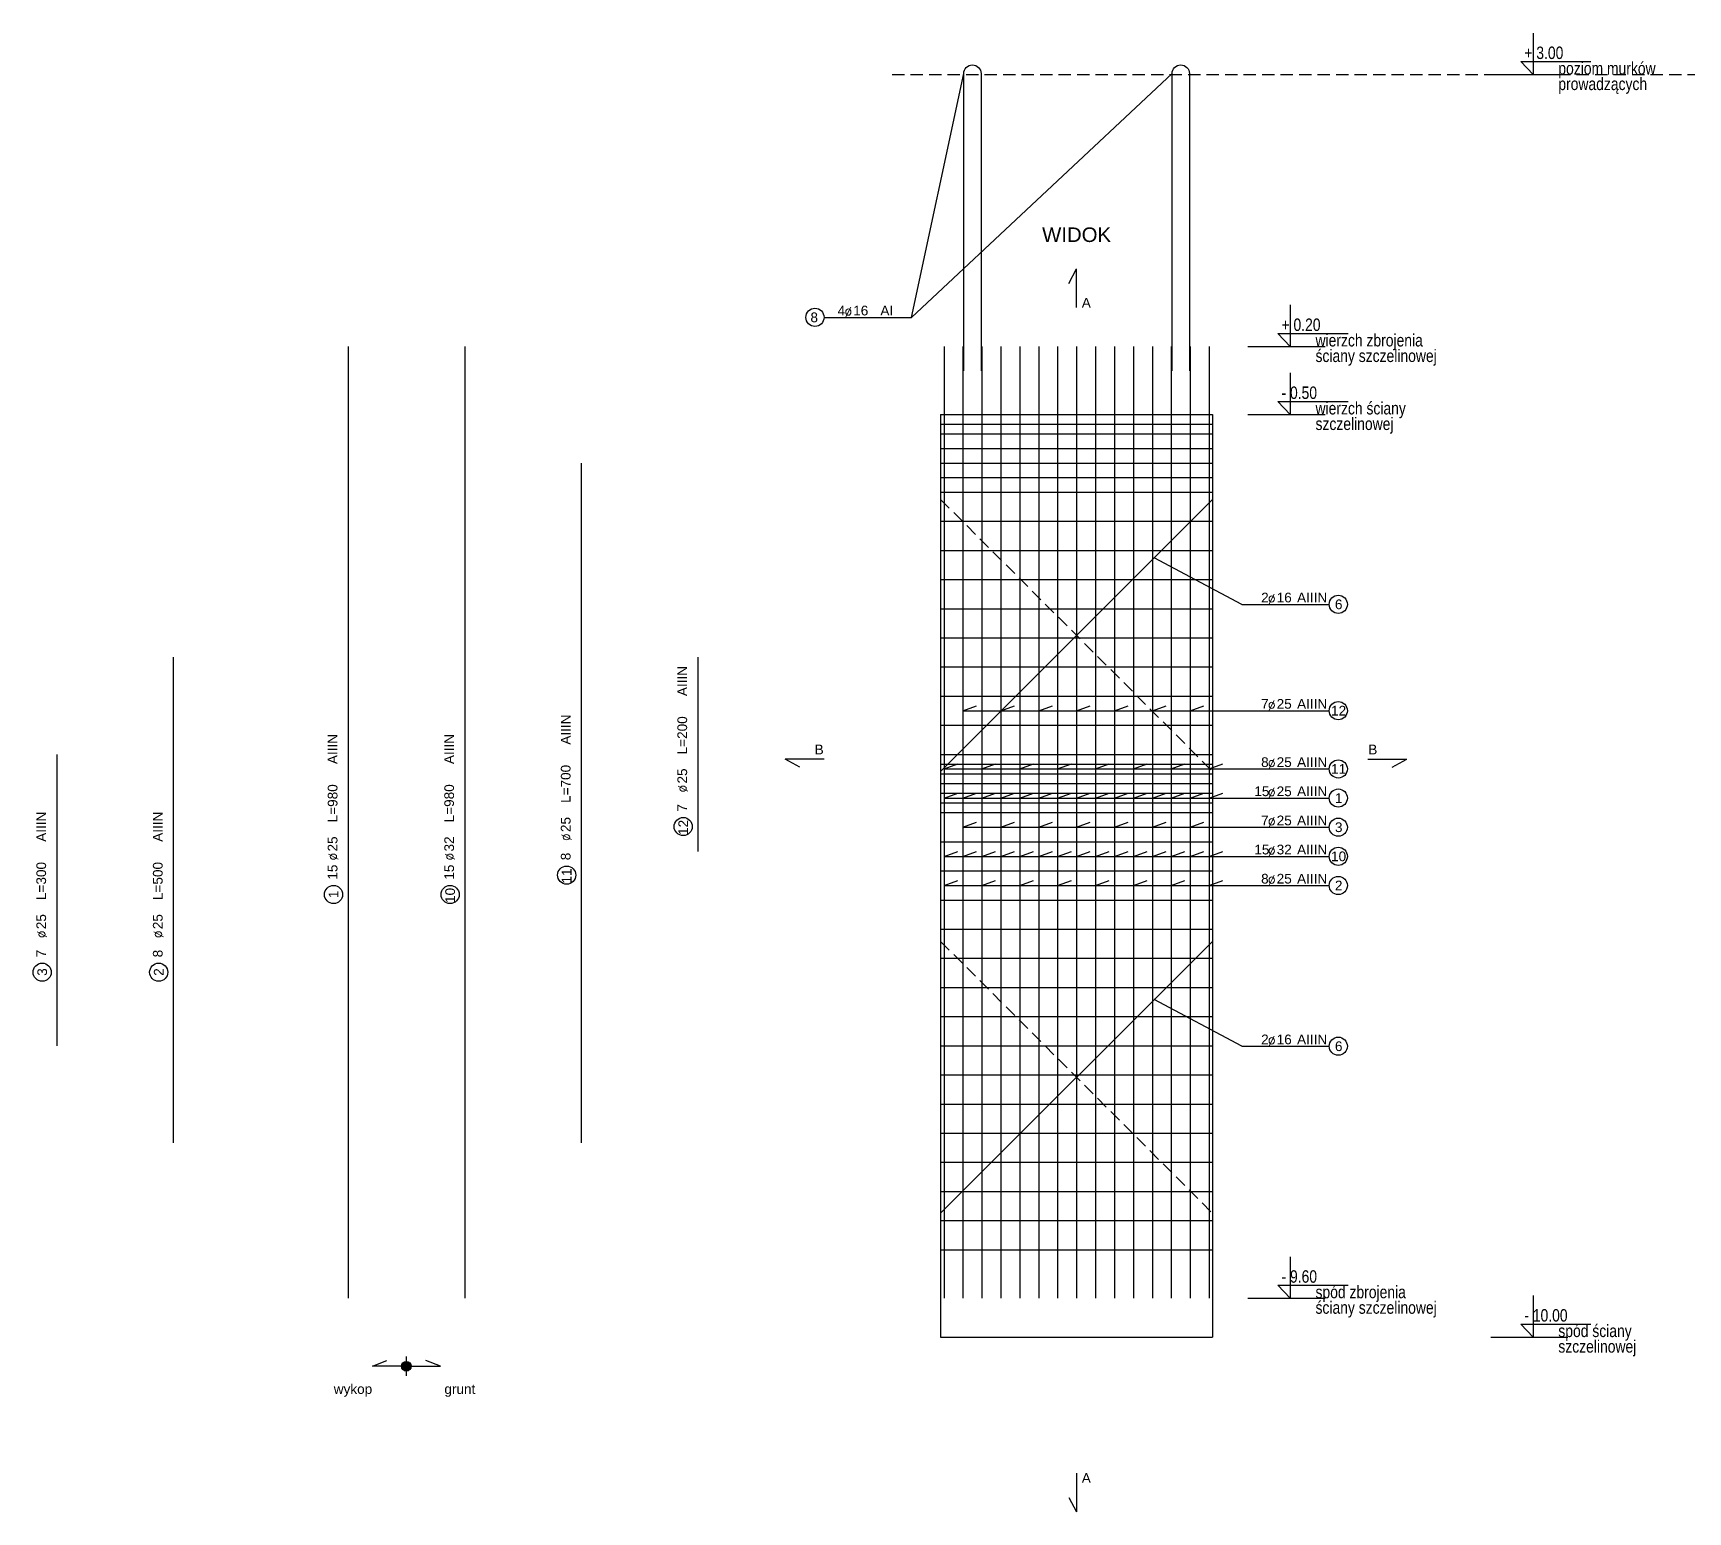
# Model space of a CAD drawing. Extents: x -5033 to 9347, y -16423 to -2430.
# Drawn here: x 6026 to 7729, y -14473 to -12950 of the extents above; entities that cross this region are included whole.
import ezdxf
from ezdxf.enums import TextEntityAlignment as Align

# ---------------------------------------------------------------- set-up
doc = ezdxf.new("R2010")
doc.units = 0
doc.header["$MEASUREMENT"] = 0
doc.linetypes.add('DASHED', pattern=[19.05, 12.7, -6.35])
for name, color, linetype in [('__SOL-KOTY_WYSOKOSCIOWE', 4, 'CONTINUOUS'), ('__SOL-OPISY', 4, 'CONTINUOUS'), ('__SOL-PRZERYWANA', 253, 'DASHED'), ('__SOL-WIDOK', 4, 'CONTINUOUS'), ('__SOL-ZBROJENIE', 3, 'CONTINUOUS')]:
    doc.layers.add(name, color=color, linetype=linetype)
doc.styles.add('ARIAL', font='arial.ttf', dxfattribs={"height": 2.5})
doc.styles.add('SIMPLEX', font='SIMPLEX.SHX', dxfattribs={"width": 0.8})
doc.styles.get("Standard").update_dxf_attribs({"font": 'arial.ttf'})

# ---------------------------------------------------------------- blocks, each defined once
blk = doc.blocks.new('OPIS_PRET_BEZ_LINII')
at = {"layer": '__SOL-OPISY'}
blk.add_circle((25.7, 0), 9.36, dxfattribs=at)
at = {"layer": '__SOL-OPISY', "style": 'SIMPLEX', "width": 0.9}
blk.add_text(' %%c ', height=10, dxfattribs=at).set_placement((64.7, -4.8), align=Align.CENTER)
at = {"layer": '__SOL-OPISY', "style": 'ARIAL', "width": 0.8}
blk.add_attdef('NUMER', text='', height=10, dxfattribs=at).set_placement((25.7, 0), align=Align.MIDDLE)
blk.add_attdef('ILOSC', text='', height=10, dxfattribs=at).set_placement((56.9, -5.1), align=Align.RIGHT)
for tag, p in [('SREDNICA', (71, -5.1)), ('DLUGOSC', (95.1, -5.2)), ('STAL', (144.7, -5.2))]:
    blk.add_attdef(tag, p, '', height=10, dxfattribs=at)
blk = doc.blocks.new('OPIS_PRAWY')
at = {"layer": '__SOL-OPISY'}
blk.add_line((0, 0), (90, 0), dxfattribs=at)
blk.add_circle((99.4, 0), 9.36, dxfattribs=at)
at = {"layer": '__SOL-OPISY', "style": 'SIMPLEX', "width": 0.9}
blk.add_text(' %%c ', height=10, dxfattribs=at).set_placement((20.9, 0.5))
at = {"layer": '__SOL-OPISY', "style": 'ARIAL', "width": 0.8}
blk.add_attdef('ILOSC', text='', height=10, dxfattribs=at).set_placement((27.1, 0.1), align=Align.RIGHT)
for tag, p in [('SREDNICA', (35.4, 0.1)), ('STAL', (58.4, 0.5))]:
    blk.add_attdef(tag, p, '', height=10, dxfattribs=at)
for tag, p in [('NUMER', (99.4, 0)), ('DLUGOSC', (52.8, -6.1))]:
    blk.add_attdef(tag, text='', height=10, dxfattribs=at).set_placement(p, align=Align.MIDDLE)
blk = doc.blocks.new('OPIS_LEWY')
at = {"layer": '__SOL-OPISY'}
blk.add_line((-90, 0), (0, 0), dxfattribs=at)
blk.add_circle((-99.4, 0), 9.36, dxfattribs=at)
at = {"layer": '__SOL-OPISY', "style": 'SIMPLEX', "width": 0.9}
blk.add_text(' %%c ', height=10, dxfattribs=at).set_placement((-75, 0.5))
at = {"layer": '__SOL-OPISY', "style": 'ARIAL', "width": 0.8}
for tag, p in [('NUMER', (-99.4, 0)), ('DLUGOSC', (-58.9, -6.6))]:
    blk.add_attdef(tag, text='', height=10, dxfattribs=at).set_placement(p, align=Align.MIDDLE)
blk.add_attdef('ILOSC', text='', height=10, dxfattribs=at).set_placement((-74, 0.1), align=Align.RIGHT)
for tag, p in [('SREDNICA', (-65.8, 0.1)), ('STAL', (-42.7, 0.3))]:
    blk.add_attdef(tag, p, '', height=10, dxfattribs=at)
blk = doc.blocks.new('KOTA')
at = {"layer": '__SOL-KOTY_WYSOKOSCIOWE'}
for p, q in [((0, 33.4), (0, 0)), ((-34, 0), (28, 0)), ((0, 0), (-9.9, 10.4)), ((-9.9, 10.4), (46.5, 10.4))]:
    blk.add_line(p, q, dxfattribs=at)
at = {"layer": '__SOL-KOTY_WYSOKOSCIOWE', "style": 'ARIAL', "width": 0.8}
blk.add_attdef('RZEDNA', (500.5, 15.9), '', height=10.4, dxfattribs=at)

msp = doc.modelspace()

# ---------------------------------------------------------------- hatches: boundary and pattern name
at = {"layer": '__SOL-OPISY'}
msp.add_hatch(color=256, dxfattribs=at).paths.add_polyline_path([(6415, -14323, 1), (6405, -14323, 1)])

# ---------------------------------------------------------------- linework, layer by layer
for p, q in [((6930, -13243), (6983.75, -12992)), ((6930, -13243), (7198.25, -12992)), ((7092, -13208), (7100, -13193)), ((7100, -13233), (7100, -13193)), ((7270, -13538.5), (7180, -13490.5)), ((6983, -13648), (6997.1, -13642.9)), ((7022, -13648), (7036.1, -13642.9)), ((7061, -13648), (7075.1, -13642.9)), ((7100, -13648), (7114.1, -13642.9)), ((7139, -13648), (7153.1, -13642.9)), ((7178, -13648), (7192.1, -13642.9)), ((7217, -13648), (7231.1, -13642.9)), ((6983, -13648), (7270, -13648)), ((6840, -13698), (6800, -13698)), ((6815, -13706), (6800, -13698)), ((7400, -13698), (7440, -13698)), ((7425, -13706), (7440, -13698)), ((6963.5, -13708), (6977.6, -13702.9)), ((6963.5, -13708), (7270, -13708)), ((7002.5, -13708), (7016.6, -13702.9)), ((7041.5, -13708), (7055.6, -13702.9)), ((7080.5, -13708), (7094.6, -13702.9)), ((7119.5, -13708), (7133.6, -13702.9)), ((7158.5, -13708), (7172.6, -13702.9)), ((7197.5, -13708), (7211.6, -13702.9)), ((7236.5, -13708), (7250.6, -13702.9)), ((6963.5, -13738), (6977.6, -13732.9)), ((6963.5, -13738), (7270, -13738)), ((6983, -13738), (6997.1, -13732.9)), ((7002.5, -13738), (7016.6, -13732.9)), ((7022, -13738), (7036.1, -13732.9)), ((7041.5, -13738), (7055.6, -13732.9)), ((7061, -13738), (7075.1, -13732.9)), ((7080.5, -13738), (7094.6, -13732.9)), ((7100, -13738), (7114.1, -13732.9)), ((7119.5, -13738), (7133.6, -13732.9)), ((7139, -13738), (7153.1, -13732.9)), ((7158.5, -13738), (7172.6, -13732.9)), ((7178, -13738), (7192.1, -13732.9)), ((7197.5, -13738), (7211.6, -13732.9)), ((7217, -13738), (7231.1, -13732.9)), ((7236.5, -13738), (7250.6, -13732.9)), ((6983, -13768), (6997.1, -13762.9)), ((7022, -13768), (7036.1, -13762.9)), ((7061, -13768), (7075.1, -13762.9)), ((7100, -13768), (7114.1, -13762.9)), ((7139, -13768), (7153.1, -13762.9)), ((7178, -13768), (7192.1, -13762.9)), ((7217, -13768), (7231.1, -13762.9)), ((6983, -13768), (7270, -13768)), ((6963.5, -13798), (6977.6, -13792.9)), ((6963.5, -13798), (7270, -13798)), ((6983, -13798), (6997.1, -13792.9)), ((7002.5, -13798), (7016.6, -13792.9)), ((7022, -13798), (7036.1, -13792.9)), ((7041.5, -13798), (7055.6, -13792.9)), ((7061, -13798), (7075.1, -13792.9)), ((7080.5, -13798), (7094.6, -13792.9)), ((7100, -13798), (7114.1, -13792.9)), ((7119.5, -13798), (7133.6, -13792.9)), ((7139, -13798), (7153.1, -13792.9)), ((7158.5, -13798), (7172.6, -13792.9)), ((7178, -13798), (7192.1, -13792.9)), ((7197.5, -13798), (7211.6, -13792.9)), ((7217, -13798), (7231.1, -13792.9)), ((7236.5, -13798), (7250.6, -13792.9)), ((6963.5, -13828), (6977.6, -13822.9)), ((6963.5, -13828), (7270, -13828)), ((7002.5, -13828), (7016.6, -13822.9)), ((7041.5, -13828), (7055.6, -13822.9)), ((7080.5, -13828), (7094.6, -13822.9)), ((7119.5, -13828), (7133.6, -13822.9)), ((7158.5, -13828), (7172.6, -13822.9)), ((7197.5, -13828), (7211.6, -13822.9)), ((7236.5, -13828), (7250.6, -13822.9)), ((7270, -13993.5), (7180, -13945.5)), ((6375, -14323), (6390, -14317)), ((6410, -14323), (6375, -14323)), ((6410, -14333), (6410, -14313)), ((6410, -14323), (6445, -14323)), ((6445, -14323), (6430, -14317)), ((7100, -14433), (7100, -14473)), ((7092, -14458), (7100, -14473))]:
    msp.add_line(p, q, dxfattribs=at)
msp.add_circle((6410, -14323), 5, dxfattribs=at)
at = {"layer": '__SOL-PRZERYWANA'}
msp.add_line((6910, -12993), (8260, -12993), dxfattribs=at)
for points in [[(6960, -13410.5), (6960, -13430.5), (7240, -13710.5), (7240, -13730.5)], [(6960, -13865.5), (6960, -13885.5), (7240, -14165.5), (7240, -14185.5)]]:
    msp.add_lwpolyline(points, dxfattribs=at)
at = {"layer": '__SOL-WIDOK'}
for p, q in [((6960, -13343), (6960, -14293)), ((6960, -13343), (7240, -13343)), ((7240, -13343), (7240, -14293)), ((6960, -14293), (7240, -14293))]:
    msp.add_line(p, q, dxfattribs=at)
at = {"layer": '__SOL-ZBROJENIE'}
for p, q in [((6350, -13273), (6350, -14253)), ((6470, -13273), (6470, -14253)), ((6963.5, -13273), (6963.5, -14253)), ((6983, -13273), (6983, -14253)), ((7002.5, -13273), (7002.5, -14253)), ((7022, -13273), (7022, -14253)), ((7041.5, -13273), (7041.5, -14253)), ((7061, -13273), (7061, -14253)), ((7080.5, -13273), (7080.5, -14253)), ((7100, -13273), (7100, -14253)), ((7119.5, -13273), (7119.5, -14253)), ((7139, -13273), (7139, -14253)), ((7158.5, -13273), (7158.5, -14253)), ((7178, -13273), (7178, -14253)), ((7197.5, -13273), (7197.5, -14253)), ((7217, -13273), (7217, -14253)), ((7236.5, -13273), (7236.5, -14253)), ((6960, -13353), (7240, -13353)), ((6960, -13363), (7240, -13363)), ((6960, -13378), (7240, -13378)), ((6590, -13393), (6590, -14093)), ((6960, -13393), (7240, -13393)), ((6960, -13408), (7240, -13408)), ((6960, -13423), (7240, -13423)), ((6960, -13453), (7240, -13453)), ((6960, -13483), (7240, -13483)), ((6960, -13513), (7240, -13513)), ((6960, -13543), (7240, -13543)), ((6960, -13573), (7240, -13573)), ((6170, -13593), (6170, -14093)), ((6710, -13593), (6710, -13793)), ((6960, -13603), (7240, -13603)), ((6960, -13633), (7240, -13633)), ((6960, -13663), (7240, -13663)), ((6050, -13693), (6050, -13993)), ((6960, -13693), (7240, -13693)), ((6960, -13703), (7240, -13703)), ((6960, -13713), (7240, -13713)), ((6960, -13723), (7240, -13723)), ((6960, -13733), (7240, -13733)), ((6960, -13743), (7240, -13743)), ((6960, -13753), (7240, -13753)), ((6960, -13783), (7240, -13783)), ((6960, -13813), (7240, -13813)), ((6960, -13843), (7240, -13843)), ((6960, -13873), (7240, -13873)), ((6960, -13903), (7240, -13903)), ((6960, -13933), (7240, -13933)), ((6960, -13963), (7240, -13963)), ((6960, -13993), (7240, -13993)), ((6960, -14023), (7240, -14023)), ((6960, -14053), (7240, -14053)), ((6960, -14083), (7240, -14083)), ((6960, -14113), (7240, -14113)), ((6960, -14143), (7240, -14143)), ((6960, -14173), (7240, -14173)), ((6960, -14203), (7240, -14203))]:
    msp.add_line(p, q, dxfattribs=at)
for points in [[(6983.75, -13297.9), (6983.75, -12992, -1), (7001.75, -12992), (7001.75, -13297.9)], [(7198.25, -13297.9), (7198.25, -12992, -1), (7216.25, -12992), (7216.25, -13297.9)]]:
    msp.add_lwpolyline(points, format="xyb", dxfattribs=at)
for points in [[(7240, -13410.5), (7240, -13430.5), (6960, -13710.5), (6960, -13730.5)], [(7240, -13865.5), (7240, -13885.5), (6960, -14165.5), (6960, -14185.5)]]:
    msp.add_lwpolyline(points, dxfattribs=at)

# ---------------------------------------------------------------- block references
at = {"layer": '__SOL-KOTY_WYSOKOSCIOWE'}
ref = msp.add_blockref('KOTA', (7570, -12993), dxfattribs=dict(at, xscale=1.28, yscale=1.28, zscale=1.28))
ref.add_attrib('RZEDNA', '+ 3.00', (7561, -12977), dxfattribs={"height": 12.8, "style": 'ARIAL', "width": 0.8})
ref.add_attrib('OPIS1', 'poziom murków', (7596, -12993), dxfattribs={"height": 12.8, "style": 'ARIAL', "width": 0.8})
ref.add_attrib('OPIS2', 'prowadzących', (7596, -13009), dxfattribs={"height": 12.8, "style": 'ARIAL', "width": 0.8})
ref = msp.add_blockref('KOTA', (7320, -13273), dxfattribs=dict(at, xscale=1.28, yscale=1.28, zscale=1.28))
ref.add_attrib('RZEDNA', '+ 0.20', (7311, -13257), dxfattribs={"height": 12.8, "style": 'ARIAL', "width": 0.8})
ref.add_attrib('OPIS1', 'wierzch zbrojenia', (7346, -13273), dxfattribs={"height": 12.8, "style": 'ARIAL', "width": 0.8})
ref.add_attrib('OPIS2', 'ściany szczelinowej', (7346, -13289), dxfattribs={"height": 12.8, "style": 'ARIAL', "width": 0.8})
ref = msp.add_blockref('KOTA', (7320, -13343), dxfattribs=dict(at, xscale=1.28, yscale=1.28, zscale=1.28))
ref.add_attrib('RZEDNA', '- 0.50', (7311, -13327), dxfattribs={"height": 12.8, "style": 'ARIAL', "width": 0.8})
ref.add_attrib('OPIS1', 'wierzch ściany', (7346, -13343), dxfattribs={"height": 12.8, "style": 'ARIAL', "width": 0.8})
ref.add_attrib('OPIS2', 'szczelinowej', (7346, -13359), dxfattribs={"height": 12.8, "style": 'ARIAL', "width": 0.8})
ref = msp.add_blockref('KOTA', (7320, -14253), dxfattribs=dict(at, xscale=1.28, yscale=1.28, zscale=1.28))
ref.add_attrib('RZEDNA', '- 9.60', (7311, -14237), dxfattribs={"height": 12.8, "style": 'ARIAL', "width": 0.8})
ref.add_attrib('OPIS1', 'spód zbrojenia', (7346, -14253), dxfattribs={"height": 12.8, "style": 'ARIAL', "width": 0.8})
ref.add_attrib('OPIS2', 'ściany szczelinowej', (7346, -14269), dxfattribs={"height": 12.8, "style": 'ARIAL', "width": 0.8})
ref = msp.add_blockref('KOTA', (7570, -14293), dxfattribs=dict(at, xscale=1.28, yscale=1.28, zscale=1.28))
ref.add_attrib('RZEDNA', '- 10.00', (7561, -14277), dxfattribs={"height": 12.8, "style": 'ARIAL', "width": 0.8})
ref.add_attrib('OPIS1', 'spód ściany', (7596, -14293), dxfattribs={"height": 12.8, "style": 'ARIAL', "width": 0.8})
ref.add_attrib('OPIS2', 'szczelinowej', (7596, -14309), dxfattribs={"height": 12.8, "style": 'ARIAL', "width": 0.8})
at = {"layer": '__SOL-OPISY'}
ref = msp.add_blockref('OPIS_LEWY', (6930, -13243), dxfattribs=at)
ref.add_attrib('ILOSC', '4', (6854, -13241), dxfattribs={"height": 10, "style": 'ARIAL'})
ref.add_attrib('SREDNICA', '16', (6870, -13241), dxfattribs={"height": 10, "style": 'ARIAL'})
ref.add_attrib('STAL', 'AI', (6898, -13241), dxfattribs={"height": 10, "style": 'ARIAL'})
ref.add_attrib('NUMER', '8', (6826, -13248), dxfattribs={"height": 10, "style": 'ARIAL'})
ref = msp.add_blockref('OPIS_PRAWY', (7270, -13538.5), dxfattribs=at)
ref.add_attrib('ILOSC', '2', (7290, -13536.5), dxfattribs={"height": 10, "style": 'ARIAL'})
ref.add_attrib('SREDNICA', '16', (7306, -13536.5), dxfattribs={"height": 10, "style": 'ARIAL'})
ref.add_attrib('STAL', 'AIIIN', (7327, -13536.5), dxfattribs={"height": 10, "style": 'ARIAL'})
ref.add_attrib('NUMER', '6', (7366, -13543.5), dxfattribs={"height": 10, "style": 'ARIAL'})
ref = msp.add_blockref('OPIS_PRET_BEZ_LINII', (6695, -13793), dxfattribs=dict(at, rotation=90))
ref.add_attrib('NUMER', '12', (6700, -13776), dxfattribs={"height": 10, "rotation": 90, "style": 'ARIAL'})
ref.add_attrib('ILOSC', '7', (6699, -13752), dxfattribs={"height": 10, "rotation": 90, "style": 'ARIAL'})
ref.add_attrib('SREDNICA', '25', (6699, -13723), dxfattribs={"height": 10, "rotation": 90, "style": 'ARIAL'})
ref.add_attrib('DLUGOSC', 'L=200', (6699, -13693), dxfattribs={"height": 10, "rotation": 90, "style": 'ARIAL'})
ref.add_attrib('STAL', 'AIIIN', (6699, -13633), dxfattribs={"height": 10, "rotation": 90, "style": 'ARIAL'})
ref = msp.add_blockref('OPIS_PRAWY', (7270, -13648), dxfattribs=at)
ref.add_attrib('ILOSC', '7', (7290, -13646), dxfattribs={"height": 10, "style": 'ARIAL'})
ref.add_attrib('SREDNICA', '25', (7306, -13646), dxfattribs={"height": 10, "style": 'ARIAL'})
ref.add_attrib('STAL', 'AIIIN', (7327, -13646), dxfattribs={"height": 10, "style": 'ARIAL'})
ref.add_attrib('NUMER', '12', (7362, -13653), dxfattribs={"height": 10, "style": 'ARIAL'})
ref = msp.add_blockref('OPIS_PRET_BEZ_LINII', (6575, -13843), dxfattribs=dict(at, rotation=90))
ref.add_attrib('NUMER', '11', (6580, -13826), dxfattribs={"height": 10, "rotation": 90, "style": 'ARIAL'})
ref.add_attrib('ILOSC', '8', (6579, -13802), dxfattribs={"height": 10, "rotation": 90, "style": 'ARIAL'})
ref.add_attrib('SREDNICA', '25', (6579, -13773), dxfattribs={"height": 10, "rotation": 90, "style": 'ARIAL'})
ref.add_attrib('DLUGOSC', 'L=700', (6579, -13743), dxfattribs={"height": 10, "rotation": 90, "style": 'ARIAL'})
ref.add_attrib('STAL', 'AIIIN', (6579, -13683), dxfattribs={"height": 10, "rotation": 90, "style": 'ARIAL'})
ref = msp.add_blockref('OPIS_PRET_BEZ_LINII', (6335, -13863), dxfattribs=dict(at, rotation=90))
ref.add_attrib('NUMER', '1', (6340, -13841), dxfattribs={"height": 10, "rotation": 90, "style": 'ARIAL'})
ref.add_attrib('ILOSC', '15', (6339, -13822), dxfattribs={"height": 10, "rotation": 90, "style": 'ARIAL'})
ref.add_attrib('SREDNICA', '25', (6339, -13793), dxfattribs={"height": 10, "rotation": 90, "style": 'ARIAL'})
ref.add_attrib('DLUGOSC', 'L=980', (6339, -13763), dxfattribs={"height": 10, "rotation": 90, "style": 'ARIAL'})
ref.add_attrib('STAL', 'AIIIN', (6339, -13703), dxfattribs={"height": 10, "rotation": 90, "style": 'ARIAL'})
ref = msp.add_blockref('OPIS_PRET_BEZ_LINII', (6455, -13863), dxfattribs=dict(at, rotation=90))
ref.add_attrib('NUMER', '10', (6460, -13846), dxfattribs={"height": 10, "rotation": 90, "style": 'ARIAL'})
ref.add_attrib('ILOSC', '15', (6459, -13822), dxfattribs={"height": 10, "rotation": 90, "style": 'ARIAL'})
ref.add_attrib('SREDNICA', '32', (6459, -13793), dxfattribs={"height": 10, "rotation": 90, "style": 'ARIAL'})
ref.add_attrib('DLUGOSC', 'L=980', (6459, -13763), dxfattribs={"height": 10, "rotation": 90, "style": 'ARIAL'})
ref.add_attrib('STAL', 'AIIIN', (6459, -13703), dxfattribs={"height": 10, "rotation": 90, "style": 'ARIAL'})
ref = msp.add_blockref('OPIS_PRAWY', (7270, -13708), dxfattribs=at)
ref.add_attrib('ILOSC', '8', (7290, -13706), dxfattribs={"height": 10, "style": 'ARIAL'})
ref.add_attrib('SREDNICA', '25', (7306, -13706), dxfattribs={"height": 10, "style": 'ARIAL'})
ref.add_attrib('STAL', 'AIIIN', (7327, -13706), dxfattribs={"height": 10, "style": 'ARIAL'})
ref.add_attrib('NUMER', '11', (7362, -13713), dxfattribs={"height": 10, "style": 'ARIAL'})
ref = msp.add_blockref('OPIS_PRAWY', (7270, -13738), dxfattribs=at)
ref.add_attrib('ILOSC', '15', (7283, -13736), dxfattribs={"height": 10, "style": 'ARIAL'})
ref.add_attrib('SREDNICA', '25', (7306, -13736), dxfattribs={"height": 10, "style": 'ARIAL'})
ref.add_attrib('STAL', 'AIIIN', (7327, -13736), dxfattribs={"height": 10, "style": 'ARIAL'})
ref.add_attrib('NUMER', '1', (7366, -13743), dxfattribs={"height": 10, "style": 'ARIAL'})
ref = msp.add_blockref('OPIS_PRET_BEZ_LINII', (6035, -13943), dxfattribs=dict(at, rotation=90))
ref.add_attrib('NUMER', '3', (6040, -13921), dxfattribs={"height": 10, "rotation": 90, "style": 'ARIAL'})
ref.add_attrib('ILOSC', '7', (6039, -13902), dxfattribs={"height": 10, "rotation": 90, "style": 'ARIAL'})
ref.add_attrib('SREDNICA', '25', (6039, -13873), dxfattribs={"height": 10, "rotation": 90, "style": 'ARIAL'})
ref.add_attrib('DLUGOSC', 'L=300', (6039, -13843), dxfattribs={"height": 10, "rotation": 90, "style": 'ARIAL'})
ref.add_attrib('STAL', 'AIIIN', (6039, -13783), dxfattribs={"height": 10, "rotation": 90, "style": 'ARIAL'})
ref = msp.add_blockref('OPIS_PRET_BEZ_LINII', (6155, -13943), dxfattribs=dict(at, rotation=90))
ref.add_attrib('NUMER', '2', (6160, -13921), dxfattribs={"height": 10, "rotation": 90, "style": 'ARIAL'})
ref.add_attrib('ILOSC', '8', (6159, -13902), dxfattribs={"height": 10, "rotation": 90, "style": 'ARIAL'})
ref.add_attrib('SREDNICA', '25', (6159, -13873), dxfattribs={"height": 10, "rotation": 90, "style": 'ARIAL'})
ref.add_attrib('DLUGOSC', 'L=500', (6159, -13843), dxfattribs={"height": 10, "rotation": 90, "style": 'ARIAL'})
ref.add_attrib('STAL', 'AIIIN', (6159, -13783), dxfattribs={"height": 10, "rotation": 90, "style": 'ARIAL'})
ref = msp.add_blockref('OPIS_PRAWY', (7270, -13768), dxfattribs=at)
ref.add_attrib('ILOSC', '7', (7290, -13766), dxfattribs={"height": 10, "style": 'ARIAL'})
ref.add_attrib('SREDNICA', '25', (7306, -13766), dxfattribs={"height": 10, "style": 'ARIAL'})
ref.add_attrib('STAL', 'AIIIN', (7327, -13766), dxfattribs={"height": 10, "style": 'ARIAL'})
ref.add_attrib('NUMER', '3', (7366, -13773), dxfattribs={"height": 10, "style": 'ARIAL'})
ref = msp.add_blockref('OPIS_PRAWY', (7270, -13798), dxfattribs=at)
ref.add_attrib('ILOSC', '15', (7283, -13796), dxfattribs={"height": 10, "style": 'ARIAL'})
ref.add_attrib('SREDNICA', '32', (7306, -13796), dxfattribs={"height": 10, "style": 'ARIAL'})
ref.add_attrib('STAL', 'AIIIN', (7327, -13796), dxfattribs={"height": 10, "style": 'ARIAL'})
ref.add_attrib('NUMER', '10', (7362, -13803), dxfattribs={"height": 10, "style": 'ARIAL'})
ref = msp.add_blockref('OPIS_PRAWY', (7270, -13828), dxfattribs=at)
ref.add_attrib('ILOSC', '8', (7290, -13826), dxfattribs={"height": 10, "style": 'ARIAL'})
ref.add_attrib('SREDNICA', '25', (7306, -13826), dxfattribs={"height": 10, "style": 'ARIAL'})
ref.add_attrib('STAL', 'AIIIN', (7327, -13826), dxfattribs={"height": 10, "style": 'ARIAL'})
ref.add_attrib('NUMER', '2', (7366, -13833), dxfattribs={"height": 10, "style": 'ARIAL'})
ref = msp.add_blockref('OPIS_PRAWY', (7270, -13993.5), dxfattribs=at)
ref.add_attrib('ILOSC', '2', (7290, -13991.5), dxfattribs={"height": 10, "style": 'ARIAL'})
ref.add_attrib('SREDNICA', '16', (7306, -13991.5), dxfattribs={"height": 10, "style": 'ARIAL'})
ref.add_attrib('STAL', 'AIIIN', (7327, -13991.5), dxfattribs={"height": 10, "style": 'ARIAL'})
ref.add_attrib('NUMER', '6', (7366, -13998.5), dxfattribs={"height": 10, "style": 'ARIAL'})

# ---------------------------------------------------------------- texts
at = {"layer": '__SOL-OPISY', "width": 2500, "attachment_point": 5}
for s, insert, char_height in [('\\P\\PWIDOK\\P', (7100, -13133), 15), ('A\\P', (7110, -13228), 10), ('B\\P', (6835, -13688), 10), ('B\\P', (7405, -13688), 10), ('wykop\\P', (6355, -14348), 10), ('grunt\\P', (6465, -14348), 10), ('A\\P', (7110, -14438), 10)]:
    msp.add_mtext(s, dxfattribs=dict(at, insert=insert, char_height=char_height))

doc.saveas('drawing.dxf')
